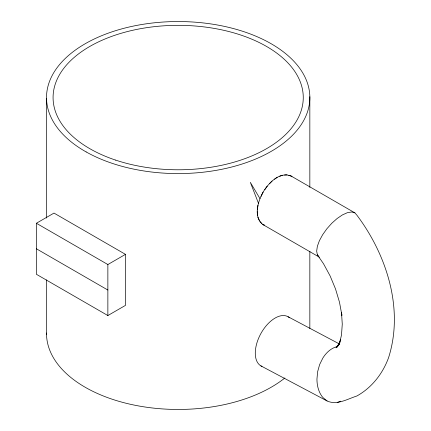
<?xml version="1.0" encoding="UTF-8"?>
<svg xmlns="http://www.w3.org/2000/svg" width="431" height="431" viewBox="0 0 431 431"><rect width="100%" height="100%" fill="white"/><g stroke="black" fill="none" stroke-linecap="round" stroke-linejoin="round"><path stroke-width="0.65" d="M257.399 209.978L257.943 205.275M267.247 186.095L264.79 189.64M261.024 196.385L263.131 192.075M272.036 181.079L269.456 183.762M338.718 344.865L337.268 347.014L340.732 339.423L339.245 344.579L341.503 334.968L342.268 324.117L341.503 312.389L341.918 315.357L339.483 302.196L335.517 288.926L330.146 275.985L323.541 263.788L317.372 254.834L316.672 251.101L317.361 246.273L319.403 240.681L322.657 234.706L326.897 228.748L331.832 223.226L337.134 218.501L342.435 214.907L347.381 212.682L351.626 211.982L354.88 212.855L356.933 215.236C386.699 254.899 404.111 308.952 388.563 357.703C382.75 373.639 371.818 387.695 356.868 395.992C347.434 399.004 336.956 405.533 327.097 400.975L260.927 365.887M338.89 344.234L336.018 347.833L337.053 346.993M274.579 179.221L277.171 177.362M36.376 223.258L53.994 213.086L125.48 254.36L125.48 305.374L107.863 315.546L36.376 274.272L36.376 223.258L107.863 264.532L125.48 254.36M279.719 176.279L282.305 175.212M284.535 174.991L287.084 174.776M288.792 175.304L291.184 176.096M354.88 212.855L291.248 176.112C279.477 171.258 268.815 182.879 263.179 191.967C257.975 201.444 253.072 216.389 262.878 224.567L319.425 257.215M264.138 224.982L262.878 224.567L264.171 224.987M288.097 316.753L338.938 343.717M36.376 248.768L107.863 290.036M327.097 400.975L322.9 397.501A29.879 20.693 -75 0 1 316.947 379.135L317.62 371.764L319.624 364.583L322.83 358.08A27.234 18.862 -75 0 1 337.101 346.669M261.827 223.554L259.807 221.615M291.248 176.112L291.949 176.791M317.372 254.834L318.606 256.262M259.958 198.616L250.309 182.324L258.508 203.367M259.22 220.306L257.862 217.186M257.226 211.61L257.684 215.726M309.835 96.679L309.835 187.404M309.835 251.241L309.835 328.524M107.863 264.532L107.863 315.546M46.516 98.446L46.516 218.059M46.516 279.886L46.516 334.321M261.978 366.404A28.074 15.694 -61.5 0 1 261.175 333.018A28.074 15.694 -61.5 0 1 289.53 317.787M340.716 401.191A27.234 18.862 -75 0 1 337.204 402.414M284.875 377.976A131.665 76.018 0 0 1 137.273 405.695A131.665 76.018 0 0 1 46.51 333.007M86.157 151.933A131.665 76.018 0 0 0 305.746 116.386A131.665 76.018 0 0 0 142.623 24.368A131.665 76.018 0 0 0 86.157 151.933M115.632 160.106A125.082 72.214 0 0 0 303.262 97.562A125.082 72.214 0 0 0 115.632 35.019A125.082 72.214 0 0 0 115.632 160.106"/></g></svg>
